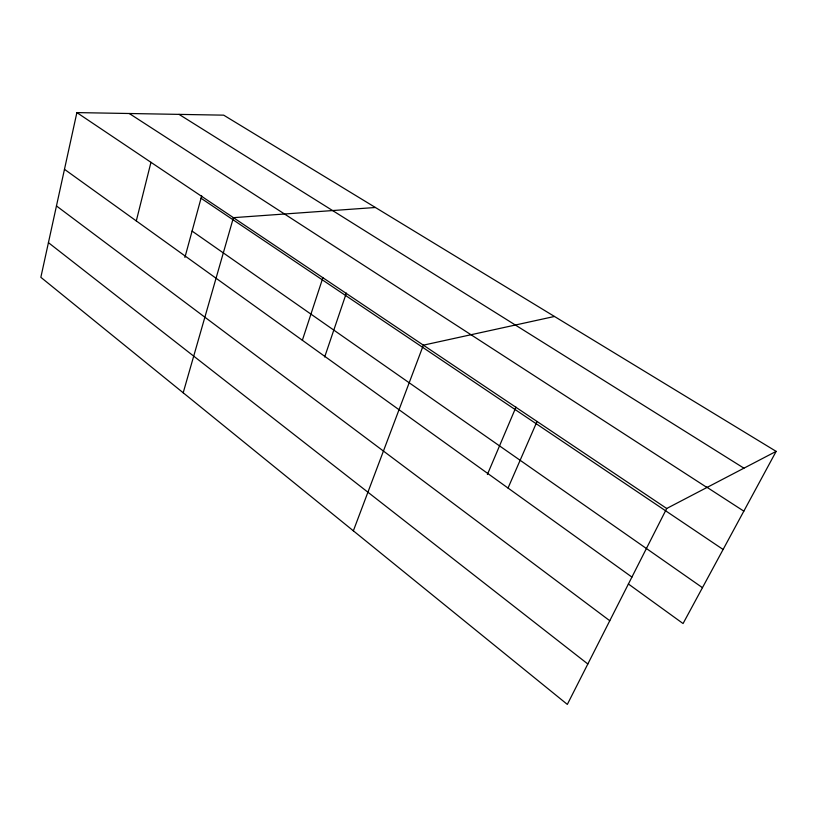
<?xml version="1.0" encoding="UTF-8"?>
<svg xmlns="http://www.w3.org/2000/svg" width="817" height="817" viewBox="0 0 817 817"><rect width="100%" height="100%" fill="white"/><g stroke="black" fill="none" stroke-linecap="round" stroke-linejoin="round"><path stroke-width="1.23" d="M76.88 112.593L40.85 277.31L567.335 704.407L666.703 508.491L776.15 451.372L223.684 115.156L76.88 112.593L666.703 508.491M136.296 220.927L150.961 162.317M184.908 257.416L201.697 195.825M183.192 392.783L233.427 217.669L375.412 207.487M302.361 340.26L322.889 277.719M324.676 356.978L346.357 293.089M353.353 530.825L423.369 345.162L554.467 316.465M487.381 474.493L515.987 407.111M508.031 488.055L537.055 421.46M776.15 451.372L683.063 623.545L628.365 583.971M179.025 114.37L743.93 468.182M706.674 487.095L743.827 511.146M129.27 113.502L706.95 487.483M201.033 198.245L723.106 549.473M192.087 231.088L702.457 587.668M64.472 169.313L631.919 577.078M56.465 205.945L609.778 620.736M48.428 242.649L587.832 663.996"/></g></svg>
